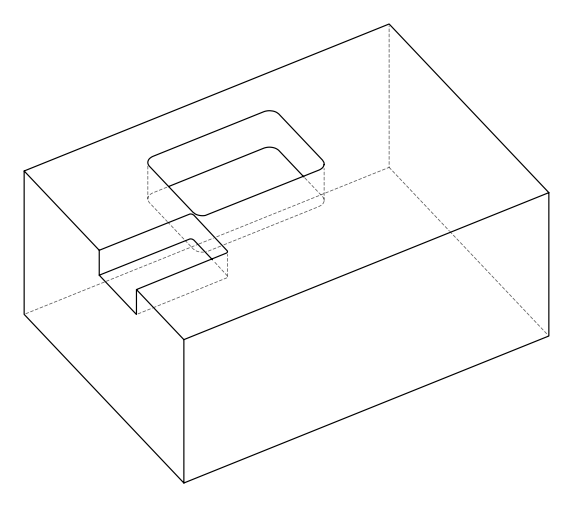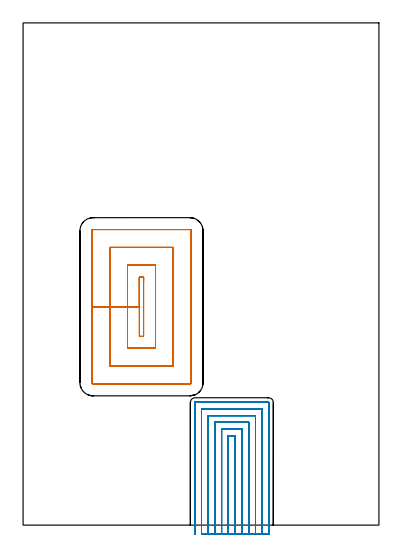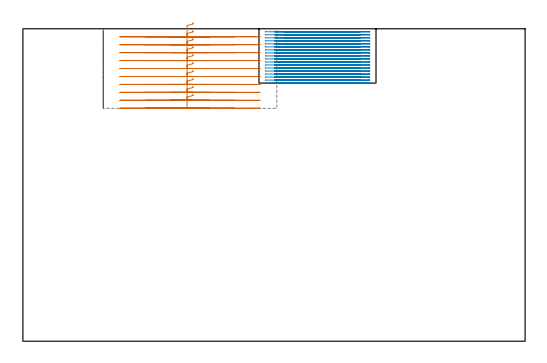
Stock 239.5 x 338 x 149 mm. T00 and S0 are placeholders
(PLAN: 2 operations, 1 tool changes, 68.7 min)
(1 MILL_RECTANGULAR_POCKET | POCKET_RECTANGULAR_STRAIGHT | NXT0201_012 | Follow Part, ap 4, ae 75% | 18.15 min | 373778 mm3)
(2 MILL_SLOT | SLOT_PARTIAL_RECTANGULAR | NXT0201_008 | Follow Part, ap 1.5, ae 75% | 50.52 min | 123775 mm3)
(TOOL NXT0201_012 | ENDMILL 16mm [2P460-1600-NA 1630] | D16 FL38 Z6)
(TOOL NXT0201_008 | ENDMILL 6mm [2P460-0600-NA 1630] | D6 FL26 Z6)
(OP 1 MILL_RECTANGULAR_POCKET)
G17 G21 G94 G90
T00 M6
G54
G17 G0 G90 X81.1 Y164.309 S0 M3
G43 Z159. H1
Z152.
G94 G1 Y166.9 Z151.306 F250.
X78.3 Z150.555
Y146.95 Z145.21
Y127. F500.
X81.1
Y166.9
X78.3
Y146.95
X70.3
Y119.
X89.1
Y174.9
X70.3
Y146.95
X58.3
Y107.
X101.1
Y186.9
X58.3
Y146.95
X46.3
Y95.8
G3 X47.1 Y95. R0.8
G1 X112.3
G3 X113.1 Y95.8 R0.8
G1 Y198.1
G3 X112.3 Y198.9 R0.8
G1 X47.1
G3 X46.3 Y198.1 R0.8
G1 Y146.95
Y145.95
G0 X81.1 Y164.309 Z148.21
G1 Y166.9 Z147.516 F250.
X78.3 Z146.766
Y146.95 Z141.42
Y127. F500.
X81.1
Y166.9
X78.3
Y146.95
X70.3
Y119.
X89.1
Y174.9
X70.3
Y146.95
X58.3
Y107.
X101.1
Y186.9
X58.3
Y146.95
X46.3
Y95.8
G3 X47.1 Y95. R0.8
G1 X112.3
G3 X113.1 Y95.8 R0.8
G1 Y198.1
G3 X112.3 Y198.9 R0.8
G1 X47.1
G3 X46.3 Y198.1 R0.8
G1 Y146.95
Y145.95
G0 X81.1 Y164.309 Z144.42
G1 Y166.9 Z143.726 F250.
X78.3 Z142.976
Y146.95 Z137.63
Y127. F500.
X81.1
Y166.9
X78.3
Y146.95
X70.3
Y119.
X89.1
Y174.9
X70.3
Y146.95
X58.3
Y107.
X101.1
Y186.9
X58.3
Y146.95
X46.3
Y95.8
G3 X47.1 Y95. R0.8
G1 X112.3
G3 X113.1 Y95.8 R0.8
G1 Y198.1
G3 X112.3 Y198.9 R0.8
G1 X47.1
G3 X46.3 Y198.1 R0.8
G1 Y146.95
Y145.95
G0 X81.1 Y164.309 Z140.63
G1 Y166.9 Z139.936 F250.
X78.3 Z139.186
Y146.95 Z133.84
Y127. F500.
X81.1
Y166.9
X78.3
Y146.95
X70.3
Y119.
X89.1
Y174.9
X70.3
Y146.95
X58.3
Y107.
X101.1
Y186.9
X58.3
Y146.95
X46.3
Y95.8
G3 X47.1 Y95. R0.8
G1 X112.3
G3 X113.1 Y95.8 R0.8
G1 Y198.1
G3 X112.3 Y198.9 R0.8
G1 X47.1
G3 X46.3 Y198.1 R0.8
G1 Y146.95
Y145.95
G0 X81.1 Y164.309 Z136.84
G1 Y166.9 Z136.146 F250.
X78.3 Z135.396
Y146.95 Z130.05
Y127. F500.
X81.1
Y166.9
X78.3
Y146.95
X70.3
Y119.
X89.1
Y174.9
X70.3
Y146.95
X58.3
Y107.
X101.1
Y186.9
X58.3
Y146.95
X46.3
Y95.8
G3 X47.1 Y95. R0.8
G1 X112.3
G3 X113.1 Y95.8 R0.8
G1 Y198.1
G3 X112.3 Y198.9 R0.8
G1 X47.1
G3 X46.3 Y198.1 R0.8
G1 Y146.95
Y145.95
G0 X81.1 Y164.309 Z133.05
G1 Y166.9 Z132.356 F250.
X78.3 Z131.606
Y146.95 Z126.26
Y127. F500.
X81.1
Y166.9
X78.3
Y146.95
X70.3
Y119.
X89.1
Y174.9
X70.3
Y146.95
X58.3
Y107.
X101.1
Y186.9
X58.3
Y146.95
X46.3
Y95.8
G3 X47.1 Y95. R0.8
G1 X112.3
G3 X113.1 Y95.8 R0.8
G1 Y198.1
G3 X112.3 Y198.9 R0.8
G1 X47.1
G3 X46.3 Y198.1 R0.8
G1 Y146.95
Y145.95
G0 X81.1 Y164.309 Z129.26
G1 Y166.9 Z128.566 F250.
X78.3 Z127.816
Y146.95 Z122.47
Y127. F500.
X81.1
Y166.9
X78.3
Y146.95
X70.3
Y119.
X89.1
Y174.9
X70.3
Y146.95
X58.3
Y107.
X101.1
Y186.9
X58.3
Y146.95
X46.3
Y95.8
G3 X47.1 Y95. R0.8
G1 X112.3
G3 X113.1 Y95.8 R0.8
G1 Y198.1
G3 X112.3 Y198.9 R0.8
G1 X47.1
G3 X46.3 Y198.1 R0.8
G1 Y146.95
Y145.95
G0 X81.1 Y164.309 Z125.47
G1 Y166.9 Z124.776 F250.
X78.3 Z124.026
Y146.95 Z118.68
Y127. F500.
X81.1
Y166.9
X78.3
Y146.95
X70.3
Y119.
X89.1
Y174.9
X70.3
Y146.95
X58.3
Y107.
X101.1
Y186.9
X58.3
Y146.95
X46.3
Y95.8
G3 X47.1 Y95. R0.8
G1 X112.3
G3 X113.1 Y95.8 R0.8
G1 Y198.1
G3 X112.3 Y198.9 R0.8
G1 X47.1
G3 X46.3 Y198.1 R0.8
G1 Y146.95
Y145.95
G0 X81.1 Y164.309 Z121.68
G1 Y166.9 Z120.986 F250.
X78.3 Z120.236
Y146.95 Z114.89
Y127. F500.
X81.1
Y166.9
X78.3
Y146.95
X70.3
Y119.
X89.1
Y174.9
X70.3
Y146.95
X58.3
Y107.
X101.1
Y186.9
X58.3
Y146.95
X46.3
Y95.8
G3 X47.1 Y95. R0.8
G1 X112.3
G3 X113.1 Y95.8 R0.8
G1 Y198.1
G3 X112.3 Y198.9 R0.8
G1 X47.1
G3 X46.3 Y198.1 R0.8
G1 Y146.95
Y145.95
G0 X81.1 Y164.309 Z117.89
G1 Y166.9 Z117.196 F250.
X78.3 Z116.446
Y146.95 Z111.1
Y127. F500.
X81.1
Y166.9
X78.3
Y146.95
X70.3
Y119.
X89.1
Y174.9
X70.3
Y146.95
X58.3
Y107.
X101.1
Y186.9
X58.3
Y146.95
X46.3
Y95.8
G3 X47.1 Y95. R0.8
G1 X112.3
G3 X113.1 Y95.8 R0.8
G1 Y198.1
G3 X112.3 Y198.9 R0.8
G1 X47.1
G3 X46.3 Y198.1 R0.8
G1 Y146.95
Y145.95
G0 Z159.
M5
M2
(OP 2 MILL_SLOT)
G17 G21 G94 G90
T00 M6
G54
G17 G0 G90 X142.9 Y-6. S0 M3
G43 Z159. H1
Z147.561
G94 G1 Y-3. F250.
Y60.2 F500.
X138.1
Y-3.
Y-6. F250.
X147.4
Y-3.
Y64.7 F500.
X133.6
Y-3.
Y-6. F250.
X151.9
Y-3.
Y69.2 F500.
X129.1
Y-3.
Y-6. F250.
X156.4
Y-3.
Y73.7 F500.
X124.6
Y-3.
Y-6. F250.
X160.9
Y-3.
Y78.2 F500.
X120.1
Y-3.
Y-6. F250.
X165.4
Y-3.
Y82.5 F500.
G3 X165.2 Y82.7 R0.2
G1 X115.8
G3 X115.6 Y82.5 R0.2
G1 Y-3.
Y-6. F250.
G0 X142.9 Z146.122
G1 Y-3.
Y60.2 F500.
X138.1
Y-3.
Y-6. F250.
X147.4
Y-3.
Y64.7 F500.
X133.6
Y-3.
Y-6. F250.
X151.9
Y-3.
Y69.2 F500.
X129.1
Y-3.
Y-6. F250.
X156.4
Y-3.
Y73.7 F500.
X124.6
Y-3.
Y-6. F250.
X160.9
Y-3.
Y78.2 F500.
X120.1
Y-3.
Y-6. F250.
X165.4
Y-3.
Y82.5 F500.
G3 X165.2 Y82.7 R0.2
G1 X115.8
G3 X115.6 Y82.5 R0.2
G1 Y-3.
Y-6. F250.
G0 X142.9 Z144.683
G1 Y-3.
Y60.2 F500.
X138.1
Y-3.
Y-6. F250.
X147.4
Y-3.
Y64.7 F500.
X133.6
Y-3.
Y-6. F250.
X151.9
Y-3.
Y69.2 F500.
X129.1
Y-3.
Y-6. F250.
X156.4
Y-3.
Y73.7 F500.
X124.6
Y-3.
Y-6. F250.
X160.9
Y-3.
Y78.2 F500.
X120.1
Y-3.
Y-6. F250.
X165.4
Y-3.
Y82.5 F500.
G3 X165.2 Y82.7 R0.2
G1 X115.8
G3 X115.6 Y82.5 R0.2
G1 Y-3.
Y-6. F250.
G0 X142.9 Z143.244
G1 Y-3.
Y60.2 F500.
X138.1
Y-3.
Y-6. F250.
X147.4
Y-3.
Y64.7 F500.
X133.6
Y-3.
Y-6. F250.
X151.9
Y-3.
Y69.2 F500.
X129.1
Y-3.
Y-6. F250.
X156.4
Y-3.
Y73.7 F500.
X124.6
Y-3.
Y-6. F250.
X160.9
Y-3.
Y78.2 F500.
X120.1
Y-3.
Y-6. F250.
X165.4
Y-3.
Y82.5 F500.
G3 X165.2 Y82.7 R0.2
G1 X115.8
G3 X115.6 Y82.5 R0.2
G1 Y-3.
Y-6. F250.
G0 X142.9 Z141.805
G1 Y-3.
Y60.2 F500.
X138.1
Y-3.
Y-6. F250.
X147.4
Y-3.
Y64.7 F500.
X133.6
Y-3.
Y-6. F250.
X151.9
Y-3.
Y69.2 F500.
X129.1
Y-3.
Y-6. F250.
X156.4
Y-3.
Y73.7 F500.
X124.6
Y-3.
Y-6. F250.
X160.9
Y-3.
Y78.2 F500.
X120.1
Y-3.
Y-6. F250.
X165.4
Y-3.
Y82.5 F500.
G3 X165.2 Y82.7 R0.2
G1 X115.8
G3 X115.6 Y82.5 R0.2
G1 Y-3.
Y-6. F250.
G0 X142.9 Z140.367
G1 Y-3.
Y60.2 F500.
X138.1
Y-3.
Y-6. F250.
X147.4
Y-3.
Y64.7 F500.
X133.6
Y-3.
Y-6. F250.
X151.9
Y-3.
Y69.2 F500.
X129.1
Y-3.
Y-6. F250.
X156.4
Y-3.
Y73.7 F500.
X124.6
Y-3.
Y-6. F250.
X160.9
Y-3.
Y78.2 F500.
X120.1
Y-3.
Y-6. F250.
X165.4
Y-3.
Y82.5 F500.
G3 X165.2 Y82.7 R0.2
G1 X115.8
G3 X115.6 Y82.5 R0.2
G1 Y-3.
Y-6. F250.
G0 X142.9 Z138.928
G1 Y-3.
Y60.2 F500.
X138.1
Y-3.
Y-6. F250.
X147.4
Y-3.
Y64.7 F500.
X133.6
Y-3.
Y-6. F250.
X151.9
Y-3.
Y69.2 F500.
X129.1
Y-3.
Y-6. F250.
X156.4
Y-3.
Y73.7 F500.
X124.6
Y-3.
Y-6. F250.
X160.9
Y-3.
Y78.2 F500.
X120.1
Y-3.
Y-6. F250.
X165.4
Y-3.
Y82.5 F500.
G3 X165.2 Y82.7 R0.2
G1 X115.8
G3 X115.6 Y82.5 R0.2
G1 Y-3.
Y-6. F250.
G0 X142.9 Z137.489
G1 Y-3.
Y60.2 F500.
X138.1
Y-3.
Y-6. F250.
X147.4
Y-3.
Y64.7 F500.
X133.6
Y-3.
Y-6. F250.
X151.9
Y-3.
Y69.2 F500.
X129.1
Y-3.
Y-6. F250.
X156.4
Y-3.
Y73.7 F500.
X124.6
Y-3.
Y-6. F250.
X160.9
Y-3.
Y78.2 F500.
X120.1
Y-3.
Y-6. F250.
X165.4
Y-3.
Y82.5 F500.
G3 X165.2 Y82.7 R0.2
G1 X115.8
G3 X115.6 Y82.5 R0.2
G1 Y-3.
Y-6. F250.
G0 X142.9 Z136.05
G1 Y-3.
Y60.2 F500.
X138.1
Y-3.
Y-6. F250.
X147.4
Y-3.
Y64.7 F500.
X133.6
Y-3.
Y-6. F250.
X151.9
Y-3.
Y69.2 F500.
X129.1
Y-3.
Y-6. F250.
X156.4
Y-3.
Y73.7 F500.
X124.6
Y-3.
Y-6. F250.
X160.9
Y-3.
Y78.2 F500.
X120.1
Y-3.
Y-6. F250.
X165.4
Y-3.
Y82.5 F500.
G3 X165.2 Y82.7 R0.2
G1 X115.8
G3 X115.6 Y82.5 R0.2
G1 Y-3.
Y-6. F250.
G0 X142.9 Z134.611
G1 Y-3.
Y60.2 F500.
X138.1
Y-3.
Y-6. F250.
X147.4
Y-3.
Y64.7 F500.
X133.6
Y-3.
Y-6. F250.
X151.9
Y-3.
Y69.2 F500.
X129.1
Y-3.
Y-6. F250.
X156.4
Y-3.
Y73.7 F500.
X124.6
Y-3.
Y-6. F250.
X160.9
Y-3.
Y78.2 F500.
X120.1
Y-3.
Y-6. F250.
X165.4
Y-3.
Y82.5 F500.
G3 X165.2 Y82.7 R0.2
G1 X115.8
G3 X115.6 Y82.5 R0.2
G1 Y-3.
Y-6. F250.
G0 X142.9 Z133.172
G1 Y-3.
Y60.2 F500.
X138.1
Y-3.
Y-6. F250.
X147.4
Y-3.
Y64.7 F500.
X133.6
Y-3.
Y-6. F250.
X151.9
Y-3.
Y69.2 F500.
X129.1
Y-3.
Y-6. F250.
X156.4
Y-3.
Y73.7 F500.
X124.6
Y-3.
Y-6. F250.
X160.9
Y-3.
Y78.2 F500.
X120.1
Y-3.
Y-6. F250.
X165.4
Y-3.
Y82.5 F500.
G3 X165.2 Y82.7 R0.2
G1 X115.8
G3 X115.6 Y82.5 R0.2
G1 Y-3.
Y-6. F250.
G0 X142.9 Z131.733
G1 Y-3.
Y60.2 F500.
X138.1
Y-3.
Y-6. F250.
X147.4
Y-3.
Y64.7 F500.
X133.6
Y-3.
Y-6. F250.
X151.9
Y-3.
Y69.2 F500.
X129.1
Y-3.
Y-6. F250.
X156.4
Y-3.
Y73.7 F500.
X124.6
Y-3.
Y-6. F250.
X160.9
Y-3.
Y78.2 F500.
X120.1
Y-3.
Y-6. F250.
X165.4
Y-3.
Y82.5 F500.
G3 X165.2 Y82.7 R0.2
G1 X115.8
G3 X115.6 Y82.5 R0.2
G1 Y-3.
Y-6. F250.
G0 X142.9 Z130.294
G1 Y-3.
Y60.2 F500.
X138.1
Y-3.
Y-6. F250.
X147.4
Y-3.
Y64.7 F500.
X133.6
Y-3.
Y-6. F250.
X151.9
Y-3.
Y69.2 F500.
X129.1
Y-3.
Y-6. F250.
X156.4
Y-3.
Y73.7 F500.
X124.6
Y-3.
Y-6. F250.
X160.9
Y-3.
Y78.2 F500.
X120.1
Y-3.
Y-6. F250.
X165.4
Y-3.
Y82.5 F500.
G3 X165.2 Y82.7 R0.2
G1 X115.8
G3 X115.6 Y82.5 R0.2
G1 Y-3.
Y-6. F250.
G0 X142.9 Z128.856
G1 Y-3.
Y60.2 F500.
X138.1
Y-3.
Y-6. F250.
X147.4
Y-3.
Y64.7 F500.
X133.6
Y-3.
Y-6. F250.
X151.9
Y-3.
Y69.2 F500.
X129.1
Y-3.
Y-6. F250.
X156.4
Y-3.
Y73.7 F500.
X124.6
Y-3.
Y-6. F250.
X160.9
Y-3.
Y78.2 F500.
X120.1
Y-3.
Y-6. F250.
X165.4
Y-3.
Y82.5 F500.
G3 X165.2 Y82.7 R0.2
G1 X115.8
G3 X115.6 Y82.5 R0.2
G1 Y-3.
Y-6. F250.
G0 X142.9 Z127.417
G1 Y-3.
Y60.2 F500.
X138.1
Y-3.
Y-6. F250.
X147.4
Y-3.
Y64.7 F500.
X133.6
Y-3.
Y-6. F250.
X151.9
Y-3.
Y69.2 F500.
X129.1
Y-3.
Y-6. F250.
X156.4
Y-3.
Y73.7 F500.
X124.6
Y-3.
Y-6. F250.
X160.9
Y-3.
Y78.2 F500.
X120.1
Y-3.
Y-6. F250.
X165.4
Y-3.
Y82.5 F500.
G3 X165.2 Y82.7 R0.2
G1 X115.8
G3 X115.6 Y82.5 R0.2
G1 Y-3.
Y-6. F250.
G0 X142.9 Z125.978
G1 Y-3.
Y60.2 F500.
X138.1
Y-3.
Y-6. F250.
X147.4
Y-3.
Y64.7 F500.
X133.6
Y-3.
Y-6. F250.
X151.9
Y-3.
Y69.2 F500.
X129.1
Y-3.
Y-6. F250.
X156.4
Y-3.
Y73.7 F500.
X124.6
Y-3.
Y-6. F250.
X160.9
Y-3.
Y78.2 F500.
X120.1
Y-3.
Y-6. F250.
X165.4
Y-3.
Y82.5 F500.
G3 X165.2 Y82.7 R0.2
G1 X115.8
G3 X115.6 Y82.5 R0.2
G1 Y-3.
Y-6. F250.
G0 X142.9 Z124.539
G1 Y-3.
Y60.2 F500.
X138.1
Y-3.
Y-6. F250.
X147.4
Y-3.
Y64.7 F500.
X133.6
Y-3.
Y-6. F250.
X151.9
Y-3.
Y69.2 F500.
X129.1
Y-3.
Y-6. F250.
X156.4
Y-3.
Y73.7 F500.
X124.6
Y-3.
Y-6. F250.
X160.9
Y-3.
Y78.2 F500.
X120.1
Y-3.
Y-6. F250.
X165.4
Y-3.
Y82.5 F500.
G3 X165.2 Y82.7 R0.2
G1 X115.8
G3 X115.6 Y82.5 R0.2
G1 Y-3.
Y-6. F250.
G0 X142.9 Z123.1
G1 Y-3.
Y60.2 F500.
X138.1
Y-3.
Y-6. F250.
X147.4
Y-3.
Y64.7 F500.
X133.6
Y-3.
Y-6. F250.
X151.9
Y-3.
Y69.2 F500.
X129.1
Y-3.
Y-6. F250.
X156.4
Y-3.
Y73.7 F500.
X124.6
Y-3.
Y-6. F250.
X160.9
Y-3.
Y78.2 F500.
X120.1
Y-3.
Y-6. F250.
X165.4
Y-3.
Y82.5 F500.
G3 X165.2 Y82.7 R0.2
G1 X115.8
G3 X115.6 Y82.5 R0.2
G1 Y-3.
Y-6. F250.
G0 Z159.
M5
M2
